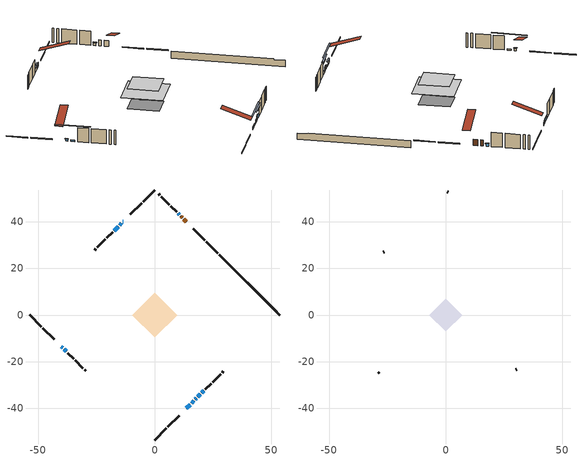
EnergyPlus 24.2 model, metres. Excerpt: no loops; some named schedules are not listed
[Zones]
conditioned space
 floor outside (Floor1 construction): -2.3,0 0,2.3 2.3,0 0,-2.3 z0.46
 floor adiabatic (AdiabaticFloorConstruction): -9.6,0 0,9.6 9.6,0 0,-9.6 z2.9
 floor foundation (Slab1 construction): -6.47,0.86 -0.86,6.47 6.47,-0.86 0.86,-6.47 z-1.98
 wall outside (RimJoist1 construction): 0,-53.63 4.98,-48.65 / -53.63,0 -48.65,-4.98 / 0,53.63 -4.98,48.65 / 27.11,26.52 22.13,31.5 z0.46:0.76
 wall outside (RimJoist2 construction): 5.64,-47.99 10.49,-43.14 / -47.99,-5.64 -43.14,-10.49 / -5.64,47.99 -10.49,43.14 / 21.47,32.16 16.62,37.01 z0.46:0.76
 wall outside (AdiabaticWallConstruction 1): 13.52,40.11 12.5,41.13 / 11.85,41.79 11.26,42.37 z0.46:2.49
 wall outside (AdiabaticWallConstruction): -13.59,40.04 -13.65,39.99 / 17.43,-36.21 17.82,-35.81 z0.46:1.68; 13.6,-40.04 15.18,-38.45 z0.46:1.32; -40.04,-13.59 -39.57,-14.07 z0.46:1.12; 15.83,-37.8 16.77,-36.86 / -38.91,-14.72 -37.98,-15.66 z0.46:0.92; 18.48,-35.16 19.56,-34.08 z0.46:2.19; 20.21,-33.42 21.08,-32.56 / -14.3,39.33 -15.09,38.54 / -15.75,37.89 -17.4,36.24 z0.46:1.63; 10.61,43.03 10.03,43.6 z0.46:1.28
 wall outside (Wall1 construction): 21.73,-31.9 24.21,-29.42 / -37.32,-16.31 -34.84,-18.79 / -18.05,35.58 -20.53,33.1 / 9.37,44.26 6.89,46.74 z0.46:5.34
 wall outside (Wall2 construction): 24.87,-28.77 28.26,-25.37 / -34.19,-19.45 -30.79,-22.84 / -21.19,32.44 -24.59,29.05 / 6.24,47.4 2.84,50.79 z0.46:5.34
 wall outside (Wall3 construction): 28.92,-24.71 29.42,-24.21 / -30.13,-23.5 -29.63,-24 / -25.24,28.39 -25.75,27.89 / 2.19,51.45 1.68,51.95 z0.46:5.34
 wall foundation (FoundationWall1 construction): 27.77,25.86,-1.98 27.77,25.86,0.46 51.05,2.59,0.46 51.05,2.59,0.13 53.63,0,0.13 53.63,0,-1.98
 window (WindowConstruction 7): -13.6,40.04 -13.64,39.99 z0.46:1.68
 window (WindowConstruction 5): 13.6,-40.04 15.18,-38.46 z0.46:1.32
 window (WindowConstruction 6): -40.04,-13.6 -39.57,-14.06 z0.46:1.12
 window (WindowConstruction 9): 15.84,-37.8 16.77,-36.86 z0.46:0.92
 window (WindowConstruction 10): -38.91,-14.72 -37.98,-15.65 z0.46:0.92
 window (WindowConstruction 8): 17.43,-36.21 17.82,-35.81 z0.46:1.68
 window (WindowConstruction): 18.48,-35.16 19.56,-34.08 z0.46:2.19
 window (WindowConstruction 1): 20.21,-33.42 21.07,-32.56 z0.46:1.63
 window (WindowConstruction 2): 10.61,43.03 10.03,43.6 z0.46:1.27
 window (WindowConstruction 3): -14.3,39.33 -15.09,38.54 z0.46:1.63
 window (WindowConstruction 4): -15.75,37.89 -17.4,36.24 z0.46:1.63
 door (Door): 13.52,40.12 12.5,41.13 z0.46:2.49
 door (Door 1): 11.85,41.79 11.26,42.37 z0.46:2.49
 ceiling adiabatic (AdiabaticFloorConstruction): 0,-9.6 9.6,0 0,9.6 -9.6,0 z2.9
attic - vented
 floor to conditioned space (Floor2 construction Reversed): -6.98,0 0,6.98 6.98,0 0,-6.98 z5.34
 wall outside (Wall4 construction): 30.08,-23.55 30.45,-23.18 / -28.97,-24.66 -28.6,-25.03 / -26.4,27.23 -26.77,26.86 / 1.02,52.61 0.66,52.98 z0.46:5.34
 roof outside (Roof1 construction): 12.94,-40.69,5.34 6.14,-33.9,8.54 4.35,-35.69,8.54 11.15,-42.49,5.34; -40.69,-12.94,5.34 -33.9,-6.14,8.54 -35.69,-4.35,8.54 -42.49,-11.15,5.34; -12.94,40.69,5.34 -6.14,33.9,8.54 -4.35,35.69,8.54 -11.15,42.49,5.34; 14.18,39.46,5.34 7.38,32.66,8.54 9.17,30.87,8.54 15.97,37.67,5.34
shading: 15.32,-38.31 13.45,-40.18 13.74,-40.47 15.61,-38.6 z1.52; -39.43,-14.21 -40.18,-13.45 -40.47,-13.74 -39.72,-14.5 z1.32; 20.36,-33.27 12.24,-41.39 12.53,-41.68 20.65,-33.56 z6; -34.39,-19.25 -42.51,-11.13 -42.8,-11.42 -34.68,-19.54 z6; 21.42,-32.21 16.61,-37.02 16.9,-37.31 21.71,-32.5 z4.83; 22.94,-30.69 18.35,-35.29 18.64,-35.58 23.23,-30.98 z4.27; 9.89,43.74 10.75,42.88 11.04,43.18 10.18,44.04 z1.47; -15.23,38.4 -14.16,39.48 -14.45,39.77 -15.52,38.69 z1.83; -17.54,36.09 -15.6,38.03 -15.9,38.32 -17.83,36.38 z1.83
[Building]
Building 1: Terrain=Suburbs
[Site:Location]
Edmonton Intl AP_AB: Latitude {deg}=53.31; Longitude {deg}=-113.58; Time Zone {hr}=-7; Elevation {m}=723; Keep Site Location Information=Yes
[Site:GroundTemperature:Shallow]
-1.56185, -3.61833, -3.78302, -2.80711, 1.11059, 5.01004, 8.39065, 10.5322, 10.7141, 8.97234, 5.67794, 1.89811
[Site:WaterMainsTemperature]
Calculation Method=Schedule; Temperature Schedule=mains temperature schedule
[Material] Roughness=Rough; Thermal Absorptance=0.9
Name | Thickness {m} | Conductivity {W/m-K} | Density {kg/m3} | Specific Heat {J/kg-K} | Solar Absorptance | Visible Absorptance
asphalt or fiberglass shingles | 0.00635 | 0.162714 | 1121.4 | 1465.45 | 0.4 | 0.4
ceiling loosefill ins | 0.254 | 0.0480833 | 16.02 | 1046.75 | 0.7 | 0.7
ceiling stud and cavity | 0.1397 | 0.39668 | 65.682 | 1177.47 | 0.7 | 0.7
concrete 4.0 in. | 0.1016 | 1.803125 | 2242.8 | 837.4 | 0.7 | 0.7
concrete 8.0 in. | 0.2032 | 1.803125 | 2242.8 | 837.4 | 0.7 | 0.7
door material | 0.04445 | 0.053851 | 512.64 | 1214.23 | 0.7 | 0.7
door material 1 | 0.04445 | 0.327969 | 512.64 | 1214.23 | 0.7 | 0.7
exterior vertical ins | 0.0436689 | 0.029427 | 32.04 | 1214.23 | 0.7 | 0.7
floor covering | 0.0127 | 0.0433444 | 54.468 | 1339.84 | 0.6 | 0.6
floor rigid ins | 0.103632 | 0.029427 | 32.04 | 1214.23 | 0.7 | 0.7
floor rigid ins 1; wall rigid ins 1 | 0.512978 | 0.029427 | 32.04 | 1214.23 | 0.7 | 0.7
floor stud and cavity | 0.1397 | 0.272453 | 92.3553 | 1139.71 | 0.7 | 0.7
floor stud and cavity 1 | 0.1397 | 1.75129 | 37.0049 | 1207.88 | 0.7 | 0.7
furniture material conditioned space 1 | 0.1524 | 0.115458 | 640.8 | 1214.23 | 0.6 | 0.6
gypsum board | 0.0127 | 0.160291 | 801 | 837.4 | 0.6 | 0.6
gypsum board 1 | 0.0127 | 0.160291 | 801 | 837.4 | 0.7 | 0.7
osb sheathing 0.5 in. | 0.0127 | 0.115458 | 512.64 | 1214.23 | 0.7 | 0.7
osb sheathing 0.75 in. | 0.01905 | 0.115458 | 512.64 | 1214.23 | 0.7 | 0.7
osb sheathing 2.0 in. | 0.0508 | 0.115458 | 512.64 | 1214.23 | 0.7 | 0.7
rim joist rigid ins; wall rigid ins | 0.051816 | 0.029427 | 32.04 | 1214.23 | 0.7 | 0.7
rim joist stud and cavity | 0.0508 | 0.0413573 | 125.044 | 1163.47 | 0.6 | 0.6
rim joist stud and cavity 1 | 0.0508 | 0.0296634 | 125.044 | 1163.47 | 0.6 | 0.6
wall stud and cavity | 0.1397 | 0.221002 | 139.0536 | 1170.24 | 0.7 | 0.7
wall stud and cavity 1 | 0.1397 | 0.216775 | 139.0536 | 1170.24 | 0.7 | 0.7
wall stud and cavity 2 | 0.1397 | 0.316099 | 139.0536 | 1170.24 | 0.7 | 0.7
wall stud and cavity 3 | 0.0889 | 6.1454 | 50.32683 | 1063.81 | 0.6 | 0.6
wall stud and cavity 4 | 0.0889 | 0.380278 | 52.3479 | 1209.89 | 0.7 | 0.7
wall stud and cavity 5 | 0.0889 | 0.391764 | 83.0341 | 1211.67 | 0.7 | 0.7
wood siding | 0.0254 | 0.102417 | 544.68 | 1172.36 | 0.4 | 0.4
wood siding 1 | 0.00254 | 0.102417 | 544.68 | 1172.36 | 0.4 | 0.4
wood siding 2; wood siding 3; wood siding 4 | 0.0254 | 0.102417 | 544.68 | 1172.36 | 0.7 | 0.7
[WindowMaterial:SimpleGlazingSystem]
Name | U-Factor {W/m2-K} | Solar Heat Gain Coefficient
WindowMaterial | 2.07588 | 0.43
WindowMaterial 1 | 2.9378 | 0.6
WindowMaterial 2 | 2.16161 | 0.41
WindowMaterial 3 | 2.19852 | 0.4
WindowMaterial 4 | 2.04011 | 0.44
WindowMaterial 5 | 3.304596 | 0.64
WindowMaterial 6 | 3.07009 | 0.42
WindowMaterial 7 | 3.24668 | 0.38
WindowMaterial 8 | 3.30914 | 0.61
WindowMaterial 9 | 5.66892 | 0.62
[Construction]
AdiabaticFloorConstruction: floor stud and cavity 1, floor rigid ins 1, osb sheathing 0.75 in., floor covering
AdiabaticWallConstruction: wood siding 3, wall rigid ins 1, wall stud and cavity 4, gypsum board
AdiabaticWallConstruction 1: wood siding 4, wall rigid ins 1, wall stud and cavity 4, gypsum board
Door: door material
Door 1: door material 1
Floor1 construction: floor stud and cavity, floor rigid ins, osb sheathing 0.75 in., floor covering
Floor2 construction Reversed: gypsum board, ceiling stud and cavity, ceiling loosefill ins
FoundationWall1 construction: concrete 8.0 in., gypsum board 1
furniture construction conditioned space 1: furniture material conditioned space 1
PartitionWallConstruction: gypsum board, wall stud and cavity 5, gypsum board
RimJoist1 construction: wood siding 2, rim joist rigid ins, osb sheathing 2.0 in., rim joist stud and cavity
RimJoist2 construction: wood siding 2, osb sheathing 2.0 in., rim joist stud and cavity 1
Roof1 construction: asphalt or fiberglass shingles
Slab1 construction: concrete 4.0 in.
Wall1 construction: wood siding, wall rigid ins, osb sheathing 0.5 in., wall stud and cavity, gypsum board
Wall2 construction: wood siding, wall rigid ins, osb sheathing 0.5 in., wall stud and cavity 1, gypsum board
Wall3 construction: wood siding, wall rigid ins, osb sheathing 0.5 in., wall stud and cavity 2, gypsum board
Wall4 construction: wood siding 1, wall stud and cavity 3
WindowConstruction: WindowMaterial
WindowConstruction 1: WindowMaterial 1
WindowConstruction 10; WindowConstruction 9: WindowMaterial 9
WindowConstruction 2: WindowMaterial 2
WindowConstruction 3: WindowMaterial 3
WindowConstruction 4: WindowMaterial 4
WindowConstruction 5: WindowMaterial 5
WindowConstruction 6: WindowMaterial 6
WindowConstruction 7: WindowMaterial 7
WindowConstruction 8: WindowMaterial 8
[Zone] Multiplier=1; Part of Total Floor Area=Yes
Name | Volume {m3}
attic - vented | 50.6782
conditioned space | 688.4
[Space]
Name | Zone | Volume {m3}
attic - vented 1 | attic - vented | 50.6782
conditioned space 1 | conditioned space | 688.4
[ZoneInfiltration:EffectiveLeakageArea]
infil attic - vented 1: Zone or Space=attic - vented 1; Schedule=Always On Discrete; Effective Air Leakage Area {cm2}=3388.52; Stack Coefficient=0.000561961; Wind Coefficient=1.60167e-05
[ZoneMixing]
whole house fan mix: Zone or Space=attic - vented; Schedule=Always On Continuous; Design Flow Rate Calculation Method=Flow/Zone; Design Flow Rate {m3/s}=0; Source Zone or Space=conditioned space
[SurfaceProperty:ExposedFoundationPerimeter]
Slab1: Exposed Perimeter Calculation Method=TotalExposedPerimeter; Total Exposed Perimeter {m}=36.575
[InternalMass] Zone or ZoneList=conditioned space; Space or SpaceList=conditioned space 1
Name | Construction | Surface Area {m2}
furniture mass conditioned space 1 | furniture construction conditioned space 1 | 110.764
partition wall mass | PartitionWallConstruction | 276.91
[Lights]
interior lighting: Zone or ZoneList or Space or SpaceList=conditioned space 1; Schedule=interior lighting schedule; Design Level Calculation Method=LightingLevel; Lighting Level {W}=343.2; Return Air Fraction=0; Fraction Radiant=0.6; Fraction Visible=0.2; Fraction Replaceable=1
[People]
occupants: Zone or ZoneList or Space or SpaceList=conditioned space 1; Number of People Schedule=occupants schedule; Number of People Calculation Method=People; Number of People=3; Fraction Radiant=0.314171; Sensible Heat Fraction=0.56303; Activity Level Schedule=occupants activity schedule; Carbon Dioxide Generation Rate {m3/s-W}=0; Enable ASHRAE 55 Comfort Warnings=No; Mean Radiant Temperature Calculation Type=EnclosureAveraged
[ElectricEquipment] Zone or ZoneList or Space or SpaceList=conditioned space 1; Design Level Calculation Method=EquipmentLevel
Name | Schedule | Design Level {W} | Fraction Latent | Fraction Radiant | Fraction Lost
clothes dryer | clothes dryer schedule | 140.772 | 0.015 | 0.081 | 0.85
clothes washer | clothes washer schedule | 32.1985 | 0.03 | 0.162 | 0.7
cooking range | cooking range schedule | 215.147 | 0.08 | 0.432 | 0.2
dishwasher | dishwasher schedule | 66.8632 | 0.3 | 0.18 | 0.4
fridge | fridge schedule | 72.9452 | 0 | 0.6 | 0
mech vent bath fan 0 | mech vent bath fan 0 schedule | 50.2 | 0 | 0 | 1
mech vent bath fan 1 | mech vent bath fan 1 schedule | 50.2 | 0 | 0 | 1
mech vent house fan | mech vent house fan schedule | 0 | 0 | 0 | 1
mech vent house fan cfis | mech vent house fan cfis schedule | 0 | 0 | 0 | 0
mech vent range fan 0 | mech vent range fan 0 schedule | 57 | 0 | 0 | 1
misc plug loads | misc plug loads schedule | 494.7 | 0.045 | 0.513 | 0.1
whole house fan | Always On Discrete | 0 | 0 | 0 | 1
[OtherEquipment] Zone or ZoneList or Space or SpaceList=conditioned space 1; Design Level Calculation Method=EquipmentLevel
Name | Fuel Type | Schedule | Design Level {W} | Fraction Latent | Fraction Radiant | Fraction Lost
clothes dryer 1 | Electricity | clothes dryer schedule | 0 | 0.015 | 0.081 | 0.85
cooking range 1 | Electricity | cooking range schedule | 0 | 0.08 | 0.432 | 0.2
general water use latent | None | general water use schedule | 62.594 | 1 | 0 | 0
general water use sensible | None | general water use schedule | -61.6891 | 0 | 0.6 | 0
mech vent house fan latent load | None | Always On Discrete | 0 | 1 | 0 | 0
mech vent house fan sensible load | None | Always On Discrete | 0 | 0 | 0 | 0
water heater energy adjustment1 | NaturalGas | Always On Discrete | 0.01 | 0 | 0 | 1
[ZoneInfiltration:DesignFlowRate] Zone or ZoneList or Space or SpaceList=conditioned space 1; Schedule=Always On Discrete; Design Flow Rate Calculation Method=Flow/Zone; Design Flow Rate {m3/s}=0
infil flow; natural vent flow; whole house fan flow
[Foundation:Kiva]
Foundation Kiva 1: Initial Indoor Air Temperature {C}=18; Wall Height Above Grade {m}=0.459974; Wall Depth Below Slab {m}=0.2032; Custom Block Material Name 1=exterior vertical ins; Custom Block Depth 1 {m}=2.43998; Custom Block X Position 1 {m}=0.2159; Custom Block Z Position 1 {m}=0
[Foundation:Kiva:Settings]
Soil Conductivity {W/m-K}=0.849921; Soil Density {kg/m3}=1842.3; Soil Specific Heat {J/kg-K}=418.7; Ground Solar Absorptivity=0.9; Ground Thermal Absorptivity=0.9; Ground Surface Roughness {m}=0.03; Far-Field Width {m}=40; Deep-Ground Boundary Condition=ZeroFlux; Deep-Ground Depth {m}=40; Minimum Cell Dimension {m}=0.2; Maximum Cell Growth Coefficient=3; Simulation Timestep=Timestep
[Exterior:Lights]
exterior lighting: Schedule=exterior lighting schedule; Design Level {W}=75.6
[Schedule:Constant]
Name | Hourly Value
Always On Continuous; mech vent house fan schedule; mech vent house fan cfis schedule; Always On Discrete | 1
occupants activity schedule | 117.228
fridge schedule | 0
[Schedule:Week:Daily]
interior lighting schedule Week Rule - Jan1-Jan27: interior lighting schedule day, interior lighting schedule day, interior lighting schedule day, interior lighting schedule day, interior lighting schedule day, interior lighting schedule day, interior lighting schedule day, interior lighting schedule default day, interior lighting schedule default day, interior lighting schedule default day, interior lighting schedule default day, interior lighting schedule default day
interior lighting schedule Week Rule - Jan28-Feb3: interior lighting schedule day, interior lighting schedule day, interior lighting schedule day, interior lighting schedule day, interior lighting schedule day 1, interior lighting schedule day 1, interior lighting schedule day 1, interior lighting schedule default day, interior lighting schedule default day, interior lighting schedule default day, interior lighting schedule default day, interior lighting schedule default day
interior lighting schedule Week Rule - Feb4-Feb24: interior lighting schedule day 1, interior lighting schedule day 1, interior lighting schedule day 1, interior lighting schedule day 1, interior lighting schedule day 1, interior lighting schedule day 1, interior lighting schedule day 1, interior lighting schedule default day, interior lighting schedule default day, interior lighting schedule default day, interior lighting schedule default day, interior lighting schedule default day
interior lighting schedule Week Rule - Feb25-Mar3: interior lighting schedule day 1, interior lighting schedule day 1, interior lighting schedule day 1, interior lighting schedule day 1, interior lighting schedule day 2, interior lighting schedule day 2, interior lighting schedule day 2, interior lighting schedule default day, interior lighting schedule default day, interior lighting schedule default day, interior lighting schedule default day, interior lighting schedule default day
interior lighting schedule Week Rule - Mar4-Mar31: interior lighting schedule day 2, interior lighting schedule day 2, interior lighting schedule day 2, interior lighting schedule day 2, interior lighting schedule day 2, interior lighting schedule day 2, interior lighting schedule day 2, interior lighting schedule default day, interior lighting schedule default day, interior lighting schedule default day, interior lighting schedule default day, interior lighting schedule default day
interior lighting schedule Week Rule - Apr1-Apr28: interior lighting schedule day 3, interior lighting schedule day 3, interior lighting schedule day 3, interior lighting schedule day 3, interior lighting schedule day 3, interior lighting schedule day 3, interior lighting schedule day 3, interior lighting schedule default day, interior lighting schedule default day, interior lighting schedule default day, interior lighting schedule default day, interior lighting schedule default day
interior lighting schedule Week Rule - Apr29-May5: interior lighting schedule day 3, interior lighting schedule day 3, interior lighting schedule day 4, interior lighting schedule day 4, interior lighting schedule day 4, interior lighting schedule day 4, interior lighting schedule day 4, interior lighting schedule default day, interior lighting schedule default day, interior lighting schedule default day, interior lighting schedule default day, interior lighting schedule default day
interior lighting schedule Week Rule - May6-May26: interior lighting schedule day 4, interior lighting schedule day 4, interior lighting schedule day 4, interior lighting schedule day 4, interior lighting schedule day 4, interior lighting schedule day 4, interior lighting schedule day 4, interior lighting schedule default day, interior lighting schedule default day, interior lighting schedule default day, interior lighting schedule default day, interior lighting schedule default day
interior lighting schedule Week Rule - May27-Jun2: interior lighting schedule day 4, interior lighting schedule day 4, interior lighting schedule day 4, interior lighting schedule day 4, interior lighting schedule day 4, interior lighting schedule day 5, interior lighting schedule day 5, interior lighting schedule default day, interior lighting schedule default day, interior lighting schedule default day, interior lighting schedule default day, interior lighting schedule default day
interior lighting schedule Week Rule - Jun3-Jun30: interior lighting schedule day 5, interior lighting schedule day 5, interior lighting schedule day 5, interior lighting schedule day 5, interior lighting schedule day 5, interior lighting schedule day 5, interior lighting schedule day 5, interior lighting schedule default day, interior lighting schedule default day, interior lighting schedule default day, interior lighting schedule default day, interior lighting schedule default day
interior lighting schedule Week Rule - Jul1-Jul28: interior lighting schedule day 6, interior lighting schedule day 6, interior lighting schedule day 6, interior lighting schedule day 6, interior lighting schedule day 6, interior lighting schedule day 6, interior lighting schedule day 6, interior lighting schedule default day, interior lighting schedule default day, interior lighting schedule default day, interior lighting schedule default day, interior lighting schedule default day
interior lighting schedule Week Rule - Jul29-Aug4: interior lighting schedule day 6, interior lighting schedule day 6, interior lighting schedule day 6, interior lighting schedule day 7, interior lighting schedule day 7, interior lighting schedule day 7, interior lighting schedule day 7, interior lighting schedule default day, interior lighting schedule default day, interior lighting schedule default day, interior lighting schedule default day, interior lighting schedule default day
interior lighting schedule Week Rule - Aug5-Aug25: interior lighting schedule day 7, interior lighting schedule day 7, interior lighting schedule day 7, interior lighting schedule day 7, interior lighting schedule day 7, interior lighting schedule day 7, interior lighting schedule day 7, interior lighting schedule default day, interior lighting schedule default day, interior lighting schedule default day, interior lighting schedule default day, interior lighting schedule default day
interior lighting schedule Week Rule - Aug26-Sep1: interior lighting schedule day 7, interior lighting schedule day 7, interior lighting schedule day 7, interior lighting schedule day 7, interior lighting schedule day 7, interior lighting schedule day 7, interior lighting schedule day 8, interior lighting schedule default day, interior lighting schedule default day, interior lighting schedule default day, interior lighting schedule default day, interior lighting schedule default day
interior lighting schedule Week Rule - Sep2-Sep29: interior lighting schedule day 8, interior lighting schedule day 8, interior lighting schedule day 8, interior lighting schedule day 8, interior lighting schedule day 8, interior lighting schedule day 8, interior lighting schedule day 8, interior lighting schedule default day, interior lighting schedule default day, interior lighting schedule default day, interior lighting schedule default day, interior lighting schedule default day
interior lighting schedule Week Rule - Sep30-Oct6: interior lighting schedule day 8, interior lighting schedule day 9, interior lighting schedule day 9, interior lighting schedule day 9, interior lighting schedule day 9, interior lighting schedule day 9, interior lighting schedule day 9, interior lighting schedule default day, interior lighting schedule default day, interior lighting schedule default day, interior lighting schedule default day, interior lighting schedule default day
interior lighting schedule Week Rule - Oct7-Oct27: interior lighting schedule day 9, interior lighting schedule day 9, interior lighting schedule day 9, interior lighting schedule day 9, interior lighting schedule day 9, interior lighting schedule day 9, interior lighting schedule day 9, interior lighting schedule default day, interior lighting schedule default day, interior lighting schedule default day, interior lighting schedule default day, interior lighting schedule default day
interior lighting schedule Week Rule - Oct28-Nov3: interior lighting schedule day 9, interior lighting schedule day 9, interior lighting schedule day 9, interior lighting schedule day 9, interior lighting schedule day 10, interior lighting schedule day 10, interior lighting schedule day 10, interior lighting schedule default day, interior lighting schedule default day, interior lighting schedule default day, interior lighting schedule default day, interior lighting schedule default day
interior lighting schedule Week Rule - Nov4-Nov24: interior lighting schedule day 10, interior lighting schedule day 10, interior lighting schedule day 10, interior lighting schedule day 10, interior lighting schedule day 10, interior lighting schedule day 10, interior lighting schedule day 10, interior lighting schedule default day, interior lighting schedule default day, interior lighting schedule default day, interior lighting schedule default day, interior lighting schedule default day
interior lighting schedule Week Rule - Nov25-Dec1: interior lighting schedule day 10, interior lighting schedule day 10, interior lighting schedule day 10, interior lighting schedule day 10, interior lighting schedule day 10, interior lighting schedule day 10, interior lighting schedule day 11, interior lighting schedule default day, interior lighting schedule default day, interior lighting schedule default day, interior lighting schedule default day, interior lighting schedule default day
interior lighting schedule Week Rule - Dec2-Dec31: interior lighting schedule day 11, interior lighting schedule day 11, interior lighting schedule day 11, interior lighting schedule day 11, interior lighting schedule day 11, interior lighting schedule day 11, interior lighting schedule day 11, interior lighting schedule default day, interior lighting schedule default day, interior lighting schedule default day, interior lighting schedule default day, interior lighting schedule default day
occupants schedule Week Rule - Jan1-Dec31: occupants schedule day, occupants schedule day, occupants schedule day, occupants schedule day, occupants schedule day, occupants schedule day, occupants schedule day, occupants schedule default day, occupants schedule default day, occupants schedule default day, occupants schedule default day, occupants schedule default day
clothes dryer schedule Week Rule - Jan1-Dec31: clothes dryer schedule day, clothes dryer schedule day, clothes dryer schedule day, clothes dryer schedule day, clothes dryer schedule day, clothes dryer schedule day, clothes dryer schedule day, clothes dryer schedule default day, clothes dryer schedule default day, clothes dryer schedule default day, clothes dryer schedule default day, clothes dryer schedule default day
clothes washer schedule Week Rule - Jan1-Dec31: clothes washer schedule day, clothes washer schedule day, clothes washer schedule day, clothes washer schedule day, clothes washer schedule day, clothes washer schedule day, clothes washer schedule day, clothes washer schedule default day, clothes washer schedule default day, clothes washer schedule default day, clothes washer schedule default day, clothes washer schedule default day
cooking range schedule Week Rule - Jan1-Dec31: cooking range schedule day, cooking range schedule day, cooking range schedule day, cooking range schedule day, cooking range schedule day, cooking range schedule day, cooking range schedule day, cooking range schedule default day, cooking range schedule default day, cooking range schedule default day, cooking range schedule default day, cooking range schedule default day
dishwasher schedule Week Rule - Jan1-Dec31: dishwasher schedule day, dishwasher schedule day, dishwasher schedule day, dishwasher schedule day, dishwasher schedule day, dishwasher schedule day, dishwasher schedule day, dishwasher schedule default day, dishwasher schedule default day, dishwasher schedule default day, dishwasher schedule default day, dishwasher schedule default day
mech vent bath fan 0 schedule Week Rule - Jan1-Dec31: mech vent bath fan 0 schedule day, mech vent bath fan 0 schedule day, mech vent bath fan 0 schedule day, mech vent bath fan 0 schedule day, mech vent bath fan 0 schedule day, mech vent bath fan 0 schedule day, mech vent bath fan 0 schedule day, mech vent bath fan 0 schedule default day, mech vent bath fan 0 schedule default day, mech vent bath fan 0 schedule default day, mech vent bath fan 0 schedule default day, mech vent bath fan 0 schedule default day
mech vent bath fan 1 schedule Week Rule - Jan1-Dec31: mech vent bath fan 1 schedule day, mech vent bath fan 1 schedule day, mech vent bath fan 1 schedule day, mech vent bath fan 1 schedule day, mech vent bath fan 1 schedule day, mech vent bath fan 1 schedule day, mech vent bath fan 1 schedule day, mech vent bath fan 1 schedule default day, mech vent bath fan 1 schedule default day, mech vent bath fan 1 schedule default day, mech vent bath fan 1 schedule default day, mech vent bath fan 1 schedule default day
mech vent range fan 0 schedule Week Rule - Jan1-Dec31: mech vent range fan 0 schedule day, mech vent range fan 0 schedule day, mech vent range fan 0 schedule day, mech vent range fan 0 schedule day, mech vent range fan 0 schedule day, mech vent range fan 0 schedule day, mech vent range fan 0 schedule day, mech vent range fan 0 schedule default day, mech vent range fan 0 schedule default day, mech vent range fan 0 schedule default day, mech vent range fan 0 schedule default day, mech vent range fan 0 schedule default day
misc plug loads schedule Week Rule - Jan1-Dec31: misc plug loads schedule day, misc plug loads schedule day, misc plug loads schedule day, misc plug loads schedule day, misc plug loads schedule day, misc plug loads schedule day, misc plug loads schedule day, misc plug loads schedule default day, misc plug loads schedule default day, misc plug loads schedule default day, misc plug loads schedule default day, misc plug loads schedule default day
general water use schedule Week Rule - Jan1-Dec31: general water use schedule day, general water use schedule day, general water use schedule day, general water use schedule day, general water use schedule day, general water use schedule day, general water use schedule day, general water use schedule default day, general water use schedule default day, general water use schedule default day, general water use schedule default day, general water use schedule default day
exterior lighting schedule Week Rule - Jan1-Jan27: exterior lighting schedule day, exterior lighting schedule day, exterior lighting schedule day, exterior lighting schedule day, exterior lighting schedule day, exterior lighting schedule day, exterior lighting schedule day, exterior lighting schedule default day, exterior lighting schedule default day, exterior lighting schedule default day, exterior lighting schedule default day, exterior lighting schedule default day
exterior lighting schedule Week Rule - Jan28-Feb3: exterior lighting schedule day, exterior lighting schedule day, exterior lighting schedule day, exterior lighting schedule day, exterior lighting schedule day 1, exterior lighting schedule day 1, exterior lighting schedule day 1, exterior lighting schedule default day, exterior lighting schedule default day, exterior lighting schedule default day, exterior lighting schedule default day, exterior lighting schedule default day
exterior lighting schedule Week Rule - Feb4-Feb24: exterior lighting schedule day 1, exterior lighting schedule day 1, exterior lighting schedule day 1, exterior lighting schedule day 1, exterior lighting schedule day 1, exterior lighting schedule day 1, exterior lighting schedule day 1, exterior lighting schedule default day, exterior lighting schedule default day, exterior lighting schedule default day, exterior lighting schedule default day, exterior lighting schedule default day
exterior lighting schedule Week Rule - Feb25-Mar3: exterior lighting schedule day 1, exterior lighting schedule day 1, exterior lighting schedule day 1, exterior lighting schedule day 1, exterior lighting schedule day 2, exterior lighting schedule day 2, exterior lighting schedule day 2, exterior lighting schedule default day, exterior lighting schedule default day, exterior lighting schedule default day, exterior lighting schedule default day, exterior lighting schedule default day
exterior lighting schedule Week Rule - Mar4-Mar31: exterior lighting schedule day 2, exterior lighting schedule day 2, exterior lighting schedule day 2, exterior lighting schedule day 2, exterior lighting schedule day 2, exterior lighting schedule day 2, exterior lighting schedule day 2, exterior lighting schedule default day, exterior lighting schedule default day, exterior lighting schedule default day, exterior lighting schedule default day, exterior lighting schedule default day
exterior lighting schedule Week Rule - Apr1-Apr28: exterior lighting schedule day 3, exterior lighting schedule day 3, exterior lighting schedule day 3, exterior lighting schedule day 3, exterior lighting schedule day 3, exterior lighting schedule day 3, exterior lighting schedule day 3, exterior lighting schedule default day, exterior lighting schedule default day, exterior lighting schedule default day, exterior lighting schedule default day, exterior lighting schedule default day
exterior lighting schedule Week Rule - Apr29-May5: exterior lighting schedule day 3, exterior lighting schedule day 3, exterior lighting schedule day 4, exterior lighting schedule day 4, exterior lighting schedule day 4, exterior lighting schedule day 4, exterior lighting schedule day 4, exterior lighting schedule default day, exterior lighting schedule default day, exterior lighting schedule default day, exterior lighting schedule default day, exterior lighting schedule default day
exterior lighting schedule Week Rule - May6-May26: exterior lighting schedule day 4, exterior lighting schedule day 4, exterior lighting schedule day 4, exterior lighting schedule day 4, exterior lighting schedule day 4, exterior lighting schedule day 4, exterior lighting schedule day 4, exterior lighting schedule default day, exterior lighting schedule default day, exterior lighting schedule default day, exterior lighting schedule default day, exterior lighting schedule default day
exterior lighting schedule Week Rule - May27-Jun2: exterior lighting schedule day 4, exterior lighting schedule day 4, exterior lighting schedule day 4, exterior lighting schedule day 4, exterior lighting schedule day 4, exterior lighting schedule day 5, exterior lighting schedule day 5, exterior lighting schedule default day, exterior lighting schedule default day, exterior lighting schedule default day, exterior lighting schedule default day, exterior lighting schedule default day
exterior lighting schedule Week Rule - Jun3-Jun30: exterior lighting schedule day 5, exterior lighting schedule day 5, exterior lighting schedule day 5, exterior lighting schedule day 5, exterior lighting schedule day 5, exterior lighting schedule day 5, exterior lighting schedule day 5, exterior lighting schedule default day, exterior lighting schedule default day, exterior lighting schedule default day, exterior lighting schedule default day, exterior lighting schedule default day
exterior lighting schedule Week Rule - Jul1-Jul28: exterior lighting schedule day 6, exterior lighting schedule day 6, exterior lighting schedule day 6, exterior lighting schedule day 6, exterior lighting schedule day 6, exterior lighting schedule day 6, exterior lighting schedule day 6, exterior lighting schedule default day, exterior lighting schedule default day, exterior lighting schedule default day, exterior lighting schedule default day, exterior lighting schedule default day
exterior lighting schedule Week Rule - Jul29-Aug4: exterior lighting schedule day 6, exterior lighting schedule day 6, exterior lighting schedule day 6, exterior lighting schedule day 7, exterior lighting schedule day 7, exterior lighting schedule day 7, exterior lighting schedule day 7, exterior lighting schedule default day, exterior lighting schedule default day, exterior lighting schedule default day, exterior lighting schedule default day, exterior lighting schedule default day
exterior lighting schedule Week Rule - Aug5-Aug25: exterior lighting schedule day 7, exterior lighting schedule day 7, exterior lighting schedule day 7, exterior lighting schedule day 7, exterior lighting schedule day 7, exterior lighting schedule day 7, exterior lighting schedule day 7, exterior lighting schedule default day, exterior lighting schedule default day, exterior lighting schedule default day, exterior lighting schedule default day, exterior lighting schedule default day
exterior lighting schedule Week Rule - Aug26-Sep1: exterior lighting schedule day 7, exterior lighting schedule day 7, exterior lighting schedule day 7, exterior lighting schedule day 7, exterior lighting schedule day 7, exterior lighting schedule day 7, exterior lighting schedule day 8, exterior lighting schedule default day, exterior lighting schedule default day, exterior lighting schedule default day, exterior lighting schedule default day, exterior lighting schedule default day
exterior lighting schedule Week Rule - Sep2-Sep29: exterior lighting schedule day 8, exterior lighting schedule day 8, exterior lighting schedule day 8, exterior lighting schedule day 8, exterior lighting schedule day 8, exterior lighting schedule day 8, exterior lighting schedule day 8, exterior lighting schedule default day, exterior lighting schedule default day, exterior lighting schedule default day, exterior lighting schedule default day, exterior lighting schedule default day
[Schedule:Year]
interior lighting schedule: interior lighting schedule Week Rule - Jan1-Jan27, 1, 1, 1, 27, interior lighting schedule Week Rule - Jan28-Feb3, 1, 28, 2, 3, interior lighting schedule Week Rule - Feb4-Feb24, 2, 4, 2, 24, interior lighting schedule Week Rule - Feb25-Mar3, 2, 25, 3, 3, interior lighting schedule Week Rule - Mar4-Mar31, 3, 4, 3, 31, interior lighting schedule Week Rule - Apr1-Apr28, 4, 1, 4, 28, interior lighting schedule Week Rule - Apr29-May5, 4, 29, 5, 5, interior lighting schedule Week Rule - May6-May26, 5, 6, 5, 26, interior lighting schedule Week Rule - May27-Jun2, 5, 27, 6, 2, interior lighting schedule Week Rule - Jun3-Jun30, 6, 3, 6, 30, interior lighting schedule Week Rule - Jul1-Jul28, 7, 1, 7, 28, interior lighting schedule Week Rule - Jul29-Aug4, 7, 29, 8, 4, interior lighting schedule Week Rule - Aug5-Aug25, 8, 5, 8, 25, interior lighting schedule Week Rule - Aug26-Sep1, 8, 26, 9, 1, interior lighting schedule Week Rule - Sep2-Sep29, 9, 2, 9, 29, interior lighting schedule Week Rule - Sep30-Oct6, 9, 30, 10, 6, interior lighting schedule Week Rule - Oct7-Oct27, 10, 7, 10, 27, interior lighting schedule Week Rule - Oct28-Nov3, 10, 28, 11, 3, interior lighting schedule Week Rule - Nov4-Nov24, 11, 4, 11, 24, interior lighting schedule Week Rule - Nov25-Dec1, 11, 25, 12, 1, interior lighting schedule Week Rule - Dec2-Dec31, 12, 2, 12, 31
occupants schedule: occupants schedule Week Rule - Jan1-Dec31, 1, 1, 12, 31
clothes dryer schedule: clothes dryer schedule Week Rule - Jan1-Dec31, 1, 1, 12, 31
clothes washer schedule: clothes washer schedule Week Rule - Jan1-Dec31, 1, 1, 12, 31
cooking range schedule: cooking range schedule Week Rule - Jan1-Dec31, 1, 1, 12, 31
dishwasher schedule: dishwasher schedule Week Rule - Jan1-Dec31, 1, 1, 12, 31
mech vent bath fan 0 schedule: mech vent bath fan 0 schedule Week Rule - Jan1-Dec31, 1, 1, 12, 31
mech vent bath fan 1 schedule: mech vent bath fan 1 schedule Week Rule - Jan1-Dec31, 1, 1, 12, 31
mech vent range fan 0 schedule: mech vent range fan 0 schedule Week Rule - Jan1-Dec31, 1, 1, 12, 31
misc plug loads schedule: misc plug loads schedule Week Rule - Jan1-Dec31, 1, 1, 12, 31
general water use schedule: general water use schedule Week Rule - Jan1-Dec31, 1, 1, 12, 31
exterior lighting schedule: exterior lighting schedule Week Rule - Jan1-Jan27, 1, 1, 1, 27, exterior lighting schedule Week Rule - Jan28-Feb3, 1, 28, 2, 3, exterior lighting schedule Week Rule - Feb4-Feb24, 2, 4, 2, 24, exterior lighting schedule Week Rule - Feb25-Mar3, 2, 25, 3, 3, exterior lighting schedule Week Rule - Mar4-Mar31, 3, 4, 3, 31, exterior lighting schedule Week Rule - Apr1-Apr28, 4, 1, 4, 28, exterior lighting schedule Week Rule - Apr29-May5, 4, 29, 5, 5, exterior lighting schedule Week Rule - May6-May26, 5, 6, 5, 26, exterior lighting schedule Week Rule - May27-Jun2, 5, 27, 6, 2, exterior lighting schedule Week Rule - Jun3-Jun30, 6, 3, 6, 30, exterior lighting schedule Week Rule - Jul1-Jul28, 7, 1, 7, 28, exterior lighting schedule Week Rule - Jul29-Aug4, 7, 29, 8, 4, exterior lighting schedule Week Rule - Aug5-Aug25, 8, 5, 8, 25, exterior lighting schedule Week Rule - Aug26-Sep1, 8, 26, 9, 1, exterior lighting schedule Week Rule - Sep2-Sep29, 9, 2, 9, 29, exterior lighting schedule Week Rule - Sep30-Oct6, 9, 30, 10, 6, exterior lighting schedule Week Rule - Oct7-Oct27, 10, 7, 10, 27, exterior lighting schedule Week Rule - Oct28-Nov3, 10, 28, 11, 3, exterior lighting schedule Week Rule - Nov4-Nov24, 11, 4, 11, 24, exterior lighting schedule Week Rule - Nov25-Dec1, 11, 25, 12, 1, exterior lighting schedule Week Rule - Dec2-Dec31, 12, 2, 12, 31
[Schedule:Compact]
mains temperature schedule: Through: 01/01, For: AllDays, Until: 24:00, 3.97167, Through: 01/02, For: AllDays, Until: 24:00, 3.90778, Through: 01/03, For: AllDays, Until: 24:00, 3.84556, Through: 01/04, For: AllDays, Until: 24:00, 3.78389, Through: 01/05, For: AllDays, Until: 24:00, 3.72278, Through: 01/06, For: AllDays, Until: 24:00, 3.66278, Through: 01/07, For: AllDays, Until: 24:00, 3.60389, Through: 01/08, For: AllDays, Until: 24:00, 3.54556, Through: 01/09, For: AllDays, Until: 24:00, 3.48833, Through: 01/10, For: AllDays, Until: 24:00, 3.43167, Through: 01/11, For: AllDays, Until: 24:00, 3.37611, Through: 01/12, For: AllDays, Until: 24:00, 3.32167, Through: 01/13, For: AllDays, Until: 24:00, 3.26833, Through: 01/14, For: AllDays, Until: 24:00, 3.21556, Through: 01/15, For: AllDays, Until: 24:00, 3.16444, Through: 01/16, For: AllDays, Until: 24:00, 3.11389, Through: 01/17, For: AllDays, Until: 24:00, 3.06444, Through: 01/18, For: AllDays, Until: 24:00, 3.01611, Through: 01/19, For: AllDays, Until: 24:00, 2.96889, Through: 01/20, For: AllDays, Until: 24:00, 2.92278, Through: 01/21, For: AllDays, Until: 24:00, 2.87722, Through: 01/22, For: AllDays, Until: 24:00, 2.83333, Through: 01/23, For: AllDays, Until: 24:00, 2.79056, Through: 01/24, For: AllDays, Until: 24:00, 2.74889, Through: 01/25, For: AllDays, Until: 24:00, 2.70833, Through: 01/26, For: AllDays, Until: 24:00, 2.66889, Through: 01/27, For: AllDays, Until: 24:00, 2.63056, Through: 01/28, For: AllDays, Until: 24:00, 2.59333, Through: 01/29, For: AllDays, Until: 24:00, 2.55778, Through: 01/30, For: AllDays, Until: 24:00, 2.52278, Through: 01/31, For: AllDays, Until: 24:00, 2.48944, Through: 02/01, For: AllDays, Until: 24:00, 2.45722, Through: 02/02, For: AllDays, Until: 24:00, 2.42611, Through: 02/03, For: AllDays, Until: 24:00, 2.39667, Through: 02/04, For: AllDays, Until: 24:00, 2.36833, Through: 02/05, For: AllDays, Until: 24:00, 2.34111, Through: 02/06, For: AllDays, Until: 24:00, 2.315, Through: 02/07, For: AllDays, Until: 24:00, 2.29056, Through: 02/08, For: AllDays, Until: 24:00, 2.26722, Through: 02/09, For: AllDays, Until: 24:00, 2.245, Through: 02/10, For: AllDays, Until: 24:00, 2.22444, Through: 02/11, For: AllDays, Until: 24:00, 2.20444, Through: 02/12, For: AllDays, Until: 24:00, 2.18667, Through: 02/13, For: AllDays, Until: 24:00, 2.17, Through: 02/14, For: AllDays, Until: 24:00, 2.15444, Through: 02/15, For: AllDays, Until: 24:00, 2.14, Through: 02/16, For: AllDays, Until: 24:00, 2.12722, Through: 02/17, For: AllDays, Until: 24:00, 2.11556, Through: 02/18, For: AllDays, Until: 24:00, 2.10556, Through: 02/19, For: AllDays, Until: 24:00, 2.09667, Through: 02/20, For: AllDays, Until: 24:00, 2.08889, Through: 02/21, For: AllDays, Until: 24:00, 2.08278, Through: 02/22, For: AllDays, Until: 24:00, 2.07833, Through: 02/23, For: AllDays, Until: 24:00, 2.07444, Through: 02/24, For: AllDays, Until: 24:00, 2.07278, Through: 02/25, For: AllDays, Until: 24:00, 2.07167, Through: 02/26, For: AllDays, Until: 24:00, 2.07222, Through: 02/27, For: AllDays, Until: 24:00, 2.07444, Through: 02/28, For: AllDays, Until: 24:00, 2.07778, Through: 03/01, For: AllDays, Until: 24:00, 2.08222, Through: 03/02, For: AllDays, Until: 24:00, 2.08833, Through: 03/03, For: AllDays, Until: 24:00, 2.09556, Through: 03/04, For: AllDays, Until: 24:00, 2.10444, Through: 03/05, For: AllDays, Until: 24:00, 2.11444, Through: 03/06, For: AllDays, Until: 24:00, 2.12556, Through: 03/07, For: AllDays, Until: 24:00, 2.13833, Through: 03/08, For: AllDays, Until: 24:00, 2.15278, Through: 03/09, For: AllDays, Until: 24:00, 2.16778, Through: 03/10, For: AllDays, Until: 24:00, 2.18444, Through: 03/11, For: AllDays, Until: 24:00, 2.20278, Through: 03/12, For: AllDays, Until: 24:00, 2.22167, Through: 03/13, For: AllDays, Until: 24:00, 2.24278, Through: 03/14, For: AllDays, Until: 24:00, 2.26444, Through: 03/15, For: AllDays, Until: 24:00, 2.28778, Through: 03/16, For: AllDays, Until: 24:00, 2.31222, Through: 03/17, For: AllDays, Until: 24:00, 2.33778, Through: 03/18, For: AllDays, Until: 24:00, 2.365, Through: 03/19, For: AllDays, Until: 24:00, 2.39333, Through: 03/20, For: AllDays, Until: 24:00, 2.42278, Through: 03/21, For: AllDays, Until: 24:00, 2.45389, Through: 03/22, For: AllDays, Until: 24:00, 2.48611, Through: 03/23, For: AllDays, Until: 24:00, 2.51889, Through: 03/24, For: AllDays, Until: 24:00, 2.55389, Through: 03/25, For: AllDays, Until: 24:00, 2.58944, Through: 03/26, For: AllDays, Until: 24:00, 2.62611, Through: 03/27, For: AllDays, Until: 24:00, 2.66444, Through: 03/28, For: AllDays, Until: 24:00, 2.70389, Through: 03/29, For: AllDays, Until: 24:00, 2.74389, Through: 03/30, For: AllDays, Until: 24:00, 2.78556, Through: 03/31, For: AllDays, Until: 24:00, 2.82833, Through: 04/01, For: AllDays, Until: 24:00, 2.87222, Through: 04/02, For: AllDays, Until: 24:00, 2.91722, Through: 04/03, For: AllDays, Until: 24:00, 2.96333, Through: 04/04, For: AllDays, Until: 24:00, 3.01056, Through: 04/05, For: AllDays, Until: 24:00, 3.05889, Through: 04/06, For: AllDays, Until: 24:00, 3.10833, Through: 04/07, For: AllDays, Until: 24:00, 3.15833, Through: 04/08, For: AllDays, Until: 24:00, 3.21, Through: 04/09, For: AllDays, Until: 24:00, 3.26222, Through: 04/10, For: AllDays, Until: 24:00, 3.31556, Through: 04/11, For: AllDays, Until: 24:00, 3.37, Through: 04/12, For: AllDays, Until: 24:00, 3.42556, Through: 04/13, For: AllDays, Until: 24:00, 3.48167, Through: 04/14, For: AllDays, Until: 24:00, 3.53889, Through: 04/15, For: AllDays, Until: 24:00, 3.59722, Through: 04/16, For: AllDays, Until: 24:00, 3.65611, Through: 04/17, For: AllDays, Until: 24:00, 3.71611, Through: 04/18, For: AllDays, Until: 24:00, 3.77667, Through: 04/19, For: AllDays, Until: 24:00, 3.83833, Through: 04/20, For: AllDays, Until: 24:00, 3.90111, Through: 04/21, For: AllDays, Until: 24:00, 3.96444, Through: 04/22, For: AllDays, Until: 24:00, 4.02833, Through: 04/23, For: AllDays, Until: 24:00, 4.09333, Through: 04/24, For: AllDays, Until: 24:00, 4.15889, Through: 04/25, For: AllDays, Until: 24:00, 4.225, Through: 04/26, For: AllDays, Until: 24:00, 4.29222, Through: 04/27, For: AllDays, Until: 24:00, 4.36, Through: 04/28, For: AllDays, Until: 24:00, 4.42833, Through: 04/29, For: AllDays, Until: 24:00, 4.49722, Through: 04/30, For: AllDays, Until: 24:00, 4.56667, Through: 05/01, For: AllDays, Until: 24:00, 4.63722, Through: 05/02, For: AllDays, Until: 24:00, 4.70833, Through: 05/03, For: AllDays, Until: 24:00, 4.77944, Through: 05/04, For: AllDays, Until: 24:00, 4.85167, Through: 05/05, For: AllDays, Until: 24:00, 4.92389, Through: 05/06, For: AllDays, Until: 24:00, 4.99722, Through: 05/07, For: AllDays, Until: 24:00, 5.07056, Through: 05/08, For: AllDays, Until: 24:00, 5.145, Through: 05/09, For: AllDays, Until: 24:00, 5.21944, Through: 05/10, For: AllDays, Until: 24:00, 5.29389, Through: 05/11, For: AllDays, Until: 24:00, 5.36944, Through: 05/12, For: AllDays, Until: 24:00, 5.445, Through: 05/13, For: AllDays, Until: 24:00, 5.52111, Through: 05/14, For: AllDays, Until: 24:00, 5.59722, Through: 05/15, For: AllDays, Until: 24:00, 5.67389, Through: 05/16, For: AllDays, Until: 24:00, 5.75056, Through: 05/17, For: AllDays, Until: 24:00, 5.82778, Through: 05/18, For: AllDays, Until: 24:00, 5.90556, Through: 05/19, For: AllDays, Until: 24:00, 5.98278, Through: 05/20, For: AllDays, Until: 24:00, 6.06056, Through: 05/21, For: AllDays, Until: 24:00, 6.13889, Through: 05/22, For: AllDays, Until: 24:00, 6.21667, Through: 05/23, For: AllDays, Until: 24:00, 6.295, Through: 05/24, For: AllDays, Until: 24:00, 6.37333, Through: 05/25, For: AllDays, Until: 24:00, 6.45222, Through: 05/26, For: AllDays, Until: 24:00, 6.53056, Through: 05/27, For: AllDays, Until: 24:00, 6.60889, Through: 05/28, For: AllDays, Until: 24:00, 6.68778, Through: 05/29, For: AllDays, Until: 24:00, 6.76611, Through: 05/30, For: AllDays, Until: 24:00, 6.84444, Through: 05/31, For: AllDays, Until: 24:00, 6.92278, Through: 06/01, For: AllDays, Until: 24:00, 7.00111, Through: 06/02, For: AllDays, Until: 24:00, 7.07944, Through: 06/03, For: AllDays, Until: 24:00, 7.15778, Through: 06/04, For: AllDays, Until: 24:00, 7.23556, Through: 06/05, For: AllDays, Until: 24:00, 7.31333, Through: 06/06, For: AllDays, Until: 24:00, 7.39056, Through: 06/07, For: AllDays, Until: 24:00, 7.46833, Through: 06/08, For: AllDays, Until: 24:00, 7.545, Through: 06/09, For: AllDays, Until: 24:00, 7.62222, Through: 06/10, For: AllDays, Until: 24:00, 7.69833, Through: 06/11, For: AllDays, Until: 24:00, 7.775, Through: 06/12, For: AllDays, Until: 24:00, 7.85056, Through: 06/13, For: AllDays, Until: 24:00, 7.92611, Through: 06/14, For: AllDays, Until: 24:00, 8.00111, Through: 06/15, For: AllDays, Until: 24:00, 8.07611, Through: 06/16, For: AllDays, Until: 24:00, 8.15056, Through: 06/17, For: AllDays, Until: 24:00, 8.22389, Through: 06/18, For: AllDays, Until: 24:00, 8.29778, Through: 06/19, For: AllDays, Until: 24:00, 8.37056, Through: 06/20, For: AllDays, Until: 24:00, 8.44278, Through: 06/21, For: AllDays, Until: 24:00, 8.51444, Through: 06/22, For: AllDays, Until: 24:00, 8.58611, Through: 06/23, For: AllDays, Until: 24:00, 8.65667, Through: 06/24, For: AllDays, Until: 24:00, 8.72667, Through: 06/25, For: AllDays, Until: 24:00, 8.79611, Through: 06/26, For: AllDays, Until: 24:00, 8.865, Through: 06/27, For: AllDays, Until: 24:00, 8.93333, Through: 06/28, For: AllDays, Until: 24:00, 9.00056, Through: 06/29, For: AllDays, Until: 24:00, 9.06778, Through: 06/30, For: AllDays, Until: 24:00, 9.13333, Through: 07/01, For: AllDays, Until: 24:00, 9.19889, Through: 07/02, For: AllDays, Until: 24:00, 9.26333, Through: 07/03, For: AllDays, Until: 24:00, 9.32722, Through: 07/04, For: AllDays, Until: 24:00, 9.39056, Through: 07/05, For: AllDays, Until: 24:00, 9.45278, Through: 07/06, For: AllDays, Until: 24:00, 9.51389, Through: 07/07, For: AllDays, Until: 24:00, 9.57444, Through: 07/08, For: AllDays, Until: 24:00, 9.63389, Through: 07/09, For: AllDays, Until: 24:00, 9.69278, Through: 07/10, For: AllDays, Until: 24:00, 9.75056, Through: 07/11, For: AllDays, Until: 24:00, 9.80778, Through: 07/12, For: AllDays, Until: 24:00, 9.86333, Through: 07/13, For: AllDays, Until: 24:00, 9.91833, Through: 07/14, For: AllDays, Until: 24:00, 9.97278, Through: 07/15, For: AllDays, Until: 24:00, 10.0256, Through: 07/16, For: AllDays, Until: 24:00, 10.0778, Through: 07/17, For: AllDays, Until: 24:00, 10.1289, Through: 07/18, For: AllDays, Until: 24:00, 10.1789, Through: 07/19, For: AllDays, Until: 24:00, 10.2278, Through: 07/20, For: AllDays, Until: 24:00, 10.2756, Through: 07/21, For: AllDays, Until: 24:00, 10.3222, Through: 07/22, For: AllDays, Until: 24:00, 10.3683, Through: 07/23, For: AllDays, Until: 24:00, 10.4128, Through: 07/24, For: AllDays, Until: 24:00, 10.4561, Through: 07/25, For: AllDays, Until: 24:00, 10.4989, Through: 07/26, For: AllDays, Until: 24:00, 10.54, Through: 07/27, For: AllDays, Until: 24:00, 10.58, Through: 07/28, For: AllDays, Until: 24:00, 10.6189, Through: 07/29, For: AllDays, Until: 24:00, 10.6567, Through: 07/30, For: AllDays, Until: 24:00, 10.6928, Through: 07/31, For: AllDays, Until: 24:00, 10.7283, Through: 08/01, For: AllDays, Until: 24:00, 10.7622, Through: 08/02, For: AllDays, Until: 24:00, 10.7956, Through: 08/03, For: AllDays, Until: 24:00, 10.8272, Through: 08/04, For: AllDays, Until: 24:00, 10.8572, Through: 08/05, For: AllDays, Until: 24:00, 10.8867, Through: 08/06, For: AllDays, Until: 24:00, 10.9144, Through: 08/07, For: AllDays, Until: 24:00, 10.9411, Through: 08/08, For: AllDays, Until: 24:00, 10.9667, Through: 08/09, For: AllDays, Until: 24:00, 10.9906, Through: 08/10, For: AllDays, Until: 24:00, 11.0133, Through: 08/11, For: AllDays, Until: 24:00, 11.035, Through: 08/12, For: AllDays, Until: 24:00, 11.055, Through: 08/13, For: AllDays, Until: 24:00, 11.0739, Through: 08/14, For: AllDays, Until: 24:00, 11.0917, Through: 08/15, For: AllDays, Until: 24:00, 11.1078, Through: 08/16, For: AllDays, Until: 24:00, 11.1228, Through: 08/17, For: AllDays, Until: 24:00, 11.1361, Through: 08/18, For: AllDays, Until: 24:00, 11.1483, Through: 08/19, For: AllDays, Until: 24:00, 11.1594, Through: 08/20, For: AllDays, Until: 24:00, 11.1689, Through: 08/21, For: AllDays, Until: 24:00, 11.1772, Through: 08/22, For: AllDays, Until: 24:00, 11.1844, Through: 08/23, For: AllDays, Until: 24:00, 11.19, Through: 08/24, For: AllDays, Until: 24:00, 11.1939, Through: 08/25, For: AllDays, Until: 24:00, 11.1967, Through: 08/26, For: AllDays, Until: 24:00, 11.1983, Through: 08/27, For: AllDays, Until: 24:00, 11.1983, Through: 08/28, For: AllDays, Until: 24:00, 11.1972, Through: 08/29, For: AllDays, Until: 24:00, 11.195, Through: 08/30, For: AllDays, Until: 24:00, 11.1911, Through: 08/31, For: AllDays, Until: 24:00, 11.1856, Through: 09/01, For: AllDays, Until: 24:00, 11.1789, Through: 09/02, For: AllDays, Until: 24:00, 11.1711, Through: 09/03, For: AllDays, Until: 24:00, 11.1617, Through: 09/04, For: AllDays, Until: 24:00, 11.1511, Through: 09/05, For: AllDays, Until: 24:00, 11.1394, Through: 09/06, For: AllDays, Until: 24:00, 11.1261, Through: 09/07, For: AllDays, Until: 24:00, 11.1111, Through: 09/08, For: AllDays, Until: 24:00, 11.0956, Through: 09/09, For: AllDays, Until: 24:00, 11.0778, Through: 09/10, For: AllDays, Until: 24:00, 11.0594, Through: 09/11, For: AllDays, Until: 24:00, 11.0394, Through: 09/12, For: AllDays, Until: 24:00, 11.0183, Through: 09/13, For: AllDays, Until: 24:00, 10.9961, Through: 09/14, For: AllDays, Until: 24:00, 10.9722, Through: 09/15, For: AllDays, Until: 24:00, 10.9472, Through: 09/16, For: AllDays, Until: 24:00, 10.9206, Through: 09/17, For: AllDays, Until: 24:00, 10.8928, Through: 09/18, For: AllDays, Until: 24:00, 10.8639, Through: 09/19, For: AllDays, Until: 24:00, 10.8339, Through: 09/20, For: AllDays, Until: 24:00, 10.8028, Through: 09/21, For: AllDays, Until: 24:00, 10.77, Through: 09/22, For: AllDays, Until: 24:00, 10.7361, Through: 09/23, For: AllDays, Until: 24:00, 10.7011, Through: 09/24, For: AllDays, Until: 24:00, 10.665, Through: 09/25, For: AllDays, Until: 24:00, 10.6272, Through: 09/26, For: AllDays, Until: 24:00, 10.5889, Through: 09/27, For: AllDays, Until: 24:00, 10.5489, Through: 09/28, For: AllDays, Until: 24:00, 10.5078, Through: 09/29, For: AllDays, Until: 24:00, 10.4661, Through: 09/30, For: AllDays, Until: 24:00, 10.4228, Through: 10/01, For: AllDays, Until: 24:00, 10.3783, Through: 10/02, For: AllDays, Until: 24:00, 10.3328, Through: 10/03, For: AllDays, Until: 24:00, 10.2861, Through: 10/04, For: AllDays, Until: 24:00, 10.2383, Through: 10/05, For: AllDays, Until: 24:00, 10.19, Through: 10/06, For: AllDays, Until: 24:00, 10.14, Through: 10/07, For: AllDays, Until: 24:00, 10.0894, Through: 10/08, For: AllDays, Until: 24:00, 10.0372, Through: 10/09, For: AllDays, Until: 24:00, 9.98444, Through: 10/10, For: AllDays, Until: 24:00, 9.93056, Through: 10/11, For: AllDays, Until: 24:00, 9.87611, Through: 10/12, For: AllDays, Until: 24:00, 9.82, Through: 10/13, For: AllDays, Until: 24:00, 9.76333, Through: 10/14, For: AllDays, Until: 24:00, 9.70611, Through: 10/15, For: AllDays, Until: 24:00, 9.64722, Through: 10/16, For: AllDays, Until: 24:00, 9.58778, Through: 10/17, For: AllDays, Until: 24:00, 9.52778, Through: 10/18, For: AllDays, Until: 24:00, 9.46667, Through: 10/19, For: AllDays, Until: 24:00, 9.40444, Through: 10/20, For: AllDays, Until: 24:00, 9.34167, Through: 10/21, For: AllDays, Until: 24:00, 9.27778, Through: 10/22, For: AllDays, Until: 24:00, 9.21333, Through: 10/23, For: AllDays, Until: 24:00, 9.14833, Through: 10/24, For: AllDays, Until: 24:00, 9.08222, Through: 10/25, For: AllDays, Until: 24:00, 9.01556, Through: 10/26, For: AllDays, Until: 24:00, 8.94833, Through: 10/27, For: AllDays, Until: 24:00, 8.88056, Through: 10/28, For: AllDays, Until: 24:00, 8.81167, Through: 10/29, For: AllDays, Until: 24:00, 8.74222, Through: 10/30, For: AllDays, Until: 24:00, 8.67222, Through: 10/31, For: AllDays, Until: 24:00, 8.60167, Through: 11/01, For: AllDays, Until: 24:00, 8.53056, Through: 11/02, For: AllDays, Until: 24:00, 8.45889, Through: 11/03, For: AllDays, Until: 24:00, 8.38667, Through: 11/04, For: AllDays, Until: 24:00, 8.31389, Through: 11/05, For: AllDays, Until: 24:00, 8.24056, Through: 11/06, For: AllDays, Until: 24:00, 8.16667, Through: 11/07, For: AllDays, Until: 24:00, 8.09278, Through: 11/08, For: AllDays, Until: 24:00, 8.01833, Through: 11/09, For: AllDays, Until: 24:00, 7.94278, Through: 11/10, For: AllDays, Until: 24:00, 7.86778, Through: 11/11, For: AllDays, Until: 24:00, 7.79167, Through: 11/12, For: AllDays, Until: 24:00, 7.71556, Through: 11/13, For: AllDays, Until: 24:00, 7.63944, Through: 11/14, For: AllDays, Until: 24:00, 7.56222, Through: 11/15, For: AllDays, Until: 24:00, 7.48556, Through: 11/16, For: AllDays, Until: 24:00, 7.40833, Through: 11/17, For: AllDays, Until: 24:00, 7.33056, Through: 11/18, For: AllDays, Until: 24:00, 7.25278, Through: 11/19, For: AllDays, Until: 24:00, 7.175, Through: 11/20, For: AllDays, Until: 24:00, 7.09722, Through: 11/21, For: AllDays, Until: 24:00, 7.01889, Through: 11/22, For: AllDays, Until: 24:00, 6.94056, Through: 11/23, For: AllDays, Until: 24:00, 6.86222, Through: 11/24, For: AllDays, Until: 24:00, 6.78389, Through: 11/25, For: AllDays, Until: 24:00, 6.705, Through: 11/26, For: AllDays, Until: 24:00, 6.62667, Through: 11/27, For: AllDays, Until: 24:00, 6.54833, Through: 11/28, For: AllDays, Until: 24:00, 6.46944, Through: 11/29, For: AllDays, Until: 24:00, 6.39111, Through: 11/30, For: AllDays, Until: 24:00, 6.31278, Through: 12/01, For: AllDays, Until: 24:00, 6.23444, Through: 12/02, For: AllDays, Until: 24:00, 6.15611, Through: 12/03, For: AllDays, Until: 24:00, 6.07833, Through: 12/04, For: AllDays, Until: 24:00, 6.00056, Through: 12/05, For: AllDays, Until: 24:00, 5.92278, Through: 12/06, For: AllDays, Until: 24:00, 5.84556, Through: 12/07, For: AllDays, Until: 24:00, 5.76833, Through: 12/08, For: AllDays, Until: 24:00, 5.69111, Through: 12/09, For: AllDays, Until: 24:00, 5.61444, Through: 12/10, For: AllDays, Until: 24:00, 5.53778, Through: 12/11, For: AllDays, Until: 24:00, 5.46222, Through: 12/12, For: AllDays, Until: 24:00, 5.38611, Through: 12/13, For: AllDays, Until: 24:00, 5.31111, Through: 12/14, For: AllDays, Until: 24:00, 5.23611, Through: 12/15, For: AllDays, Until: 24:00, 5.16167, Through: 12/16, For: AllDays, Until: 24:00, 5.08722, Through: 12/17, For: AllDays, Until: 24:00, 5.01389, Through: 12/18, For: AllDays, Until: 24:00, 4.94056, Through: 12/19, For: AllDays, Until: 24:00, 4.86778, Through: 12/20, For: AllDays, Until: 24:00, 4.79556, Through: 12/21, For: AllDays, Until: 24:00, 4.72389, Through: 12/22, For: AllDays, Until: 24:00, 4.65333, Through: 12/23, For: AllDays, Until: 24:00, 4.58278, Through: 12/24, For: AllDays, Until: 24:00, 4.51278, Through: 12/25, For: AllDays, Until: 24:00, 4.44389, Through: 12/26, For: AllDays, Until: 24:00, 4.375, Through: 12/27, For: AllDays, Until: 24:00, 4.30722, Through: 12/28, For: AllDays, Until: 24:00, 4.24, Through: 12/29, For: AllDays, Until: 24:00, 4.17333, Through: 12/30, For: AllDays, Until: 24:00, 4.10778, Through: 12/31, For: AllDays, Until: 24:00, 4.04278
